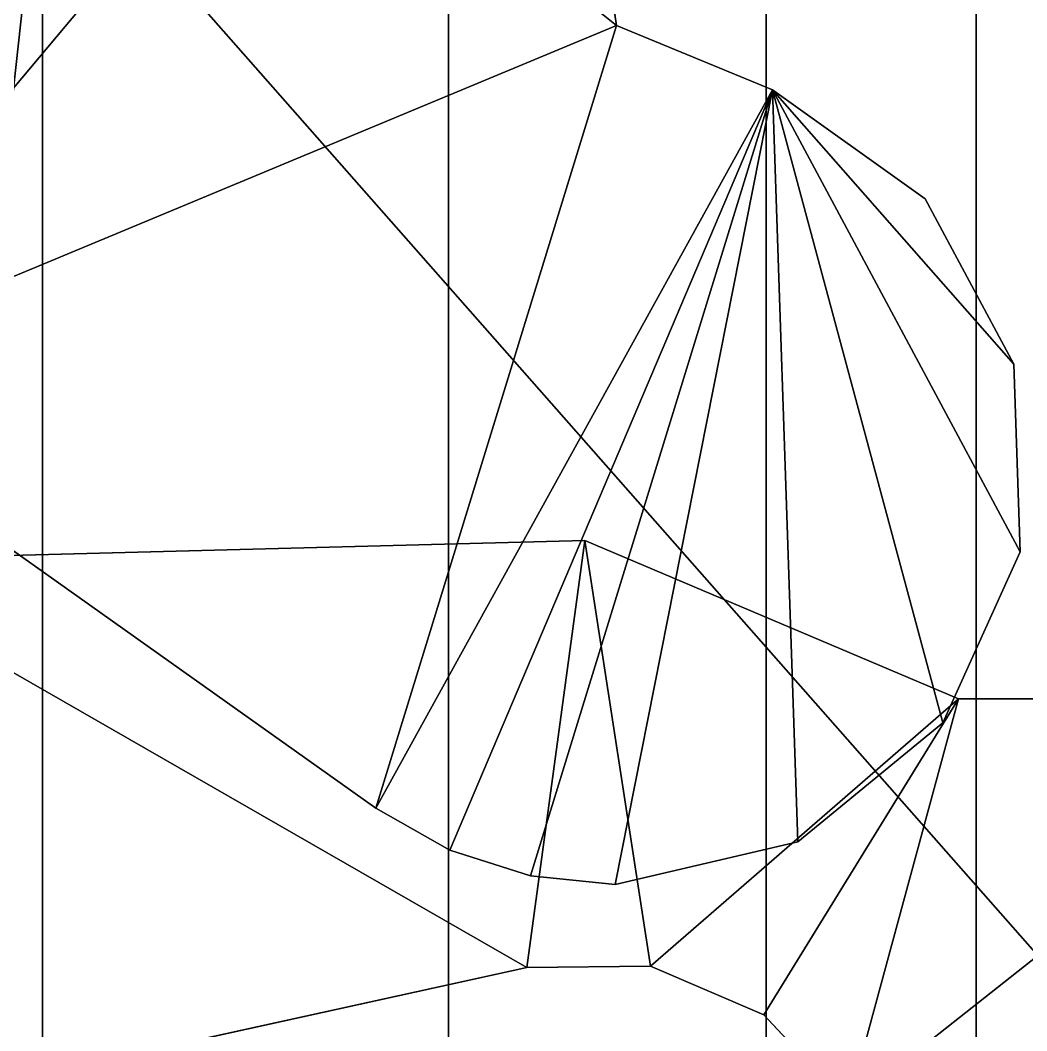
# Model space of a CAD drawing. Extents: x -1998 to 40, y -600 to 0.
# Drawn here: x -515.85 to -509.15, y -15.62 to -8.89 of the extents above; entities that cross this region are included whole.
import ezdxf

# ---------------------------------------------------------------- set-up
doc = ezdxf.new("R2010")
doc.units = 0

# ---------------------------------------------------------------- blocks, each defined once
blk = doc.blocks.new('rack tv terrero.bajo.Door No hardware (unica) [3]1', base_point=(1498.5, 450, 413))
at = {"layer": 'e-Gris Cachemira', "color": 0}
for points in [[(1498.5, 432), (1498.5, 450), (1008.1667, 450), (1008.1667, 432)], [(1008.1667, 432, 413), (1008.1667, 450, 413), (1498.5, 450, 413), (1498.5, 432, 413)]]:
    blk.add_3dface(points, dxfattribs=at)
blk = doc.blocks.new('rack tv terrero.bajo.Door No hardware (unica) [3]2', base_point=(1457.55, 431.2, 264.5))
at = {"layer": 'ACCESSORY', "color": 0}
for points in [[(1477.7154, 443.9, 310.4011), (1485.0015, 443.9, 308.7258), (1485.0015, 431.2, 308.7258), (1477.7154, 431.2, 310.4011)], [(1477.7154, 443.9, 310.4011), (1485.0015, 443.9, 308.7258), (1485.0015, 431.2, 308.7258), (1477.7154, 431.2, 310.4011)], [(1477.7154, 431.2, 275.5989), (1485.0015, 431.2, 277.2742), (1485.0015, 443.9, 277.2742), (1477.7154, 443.9, 275.5989)], [(1477.7154, 431.2, 275.5989), (1485.0015, 431.2, 277.2742), (1485.0015, 443.9, 277.2742), (1477.7154, 443.9, 275.5989)], [(1485.0015, 431.2, 308.7258), (1485.0015, 443.9, 308.7258), (1487.1154, 443.9, 307.1827), (1487.1154, 431.2, 307.1827)], [(1485.0015, 431.2, 308.7258), (1485.0015, 443.9, 308.7258), (1487.1154, 443.9, 307.1827), (1487.1154, 431.2, 307.1827)], [(1487.1154, 431.2, 278.8173), (1487.1154, 443.9, 278.8173), (1485.0015, 443.9, 277.2742), (1485.0015, 431.2, 277.2742)], [(1487.1154, 431.2, 278.8173), (1487.1154, 443.9, 278.8173), (1485.0015, 443.9, 277.2742), (1485.0015, 431.2, 277.2742)], [(1487.1154, 431.2, 307.1827), (1487.1154, 443.9, 307.1827), (1488.5148, 443.9, 304.9711), (1488.5148, 431.2, 304.9711)], [(1487.1154, 431.2, 307.1827), (1487.1154, 443.9, 307.1827), (1488.5148, 443.9, 304.9711), (1488.5148, 431.2, 304.9711)], [(1488.5148, 431.2, 281.0289), (1488.5148, 443.9, 281.0289), (1487.1154, 443.9, 278.8173), (1487.1154, 431.2, 278.8173)], [(1488.5148, 431.2, 281.0289), (1488.5148, 443.9, 281.0289), (1487.1154, 443.9, 278.8173), (1487.1154, 431.2, 278.8173)], [(1488.5148, 443.9, 304.9711), (1489.0041, 443.9, 302.4), (1489.0041, 431.2, 302.4), (1488.5148, 431.2, 304.9711)], [(1488.5148, 443.9, 304.9711), (1489.0041, 443.9, 302.4), (1489.0041, 431.2, 302.4), (1488.5148, 431.2, 304.9711)], [(1488.5148, 431.2, 281.0289), (1489.0041, 431.2, 283.6), (1489.0041, 443.9, 283.6), (1488.5148, 443.9, 281.0289)], [(1488.5148, 431.2, 281.0289), (1489.0041, 431.2, 283.6), (1489.0041, 443.9, 283.6), (1488.5148, 443.9, 281.0289)], [(1486.1198, 441.0702, 285.725), (1486.1198, 441.0702, 300.275), (1485.8648, 442.7798, 300.275), (1485.8648, 442.7798, 285.725)], [(1486.1198, 441.0702, 285.725), (1486.1198, 441.0702, 300.275), (1485.8648, 442.7798, 300.275), (1485.8648, 442.7798, 285.725)], [(1488.8077, 437.5661, 285.725), (1488.8077, 437.5661, 300.275), (1488.7654, 438.8152, 300.275), (1488.7654, 438.8152, 285.725)], [(1488.8077, 437.5661, 285.725), (1488.8077, 437.5661, 300.275), (1488.7654, 438.8152, 300.275), (1488.7654, 438.8152, 285.725)], [(1484.5178, 435.8578, 300.275), (1484.5178, 435.8578, 285.725), (1480.4808, 438.7244, 285.725), (1480.4808, 438.7244, 300.275)], [(1484.5178, 435.8578, 300.275), (1484.5178, 435.8578, 285.725), (1480.4808, 438.7244, 285.725), (1480.4808, 438.7244, 300.275)], [(1485.9094, 437.6407, 289.35), (1485.9094, 437.6407, 296.65), (1480.8036, 437.5082, 296.65), (1480.8036, 437.5082, 289.35)], [(1485.9094, 437.6407, 289.35), (1485.9094, 437.6407, 296.65), (1480.8036, 437.5082, 296.65), (1480.8036, 437.5082, 289.35)], [(1488.3974, 436.5861, 289.35), (1488.3974, 436.5861, 296.65), (1485.9094, 437.6407, 296.65), (1485.9094, 437.6407, 289.35)], [(1488.3974, 436.5861, 289.35), (1488.3974, 436.5861, 296.65), (1485.9094, 437.6407, 296.65), (1485.9094, 437.6407, 289.35)], [(1488.2928, 436.4273, 285.725), (1488.2928, 436.4273, 300.275), (1488.8077, 437.5661, 300.275), (1488.8077, 437.5661, 285.725)], [(1488.2928, 436.4273, 285.725), (1488.2928, 436.4273, 300.275), (1488.8077, 437.5661, 300.275), (1488.8077, 437.5661, 285.725)], [(1491.0926, 436.5861, 289.35), (1491.0926, 436.5861, 296.65), (1488.3974, 436.5861, 296.65), (1488.3974, 436.5861, 289.35)], [(1491.0926, 436.5861, 289.35), (1491.0926, 436.5861, 296.65), (1488.3974, 436.5861, 296.65), (1488.3974, 436.5861, 289.35)], [(1485.0097, 435.5797, 300.275), (1485.0097, 435.5797, 285.725), (1484.5178, 435.8578, 285.725), (1484.5178, 435.8578, 300.275)], [(1485.0097, 435.5797, 300.275), (1485.0097, 435.5797, 285.725), (1484.5178, 435.8578, 285.725), (1484.5178, 435.8578, 300.275)], [(1485.0097, 435.5797, 300.275), (1485.548, 435.408, 300.275), (1485.548, 435.408, 285.725), (1485.0097, 435.5797, 285.725)], [(1485.0097, 435.5797, 300.275), (1485.548, 435.408, 300.275), (1485.548, 435.408, 285.725), (1485.0097, 435.5797, 285.725)], [(1485.548, 435.408, 300.275), (1486.11, 435.35, 300.275), (1486.11, 435.35, 285.725), (1485.548, 435.408, 285.725)], [(1485.548, 435.408, 300.275), (1486.11, 435.35, 300.275), (1486.11, 435.35, 285.725), (1485.548, 435.408, 285.725)], [(1479.6254, 433.5013, 289.35), (1479.6254, 433.5013, 296.65), (1485.5237, 434.798, 296.65), (1485.5237, 434.798, 289.35)], [(1479.6254, 433.5013, 289.35), (1479.6254, 433.5013, 296.65), (1485.5237, 434.798, 296.65), (1485.5237, 434.798, 289.35)], [(1485.5237, 434.798, 289.35), (1485.5237, 434.798, 296.65), (1486.3456, 434.8057, 296.65), (1486.3456, 434.8057, 289.35)], [(1485.5237, 434.798, 289.35), (1485.5237, 434.798, 296.65), (1486.3456, 434.8057, 296.65), (1486.3456, 434.8057, 289.35)], [(1487.1013, 434.4822, 296.65), (1487.1013, 434.4822, 289.35), (1486.3456, 434.8057, 289.35), (1486.3456, 434.8057, 296.65)], [(1487.1013, 434.4822, 296.65), (1487.1013, 434.4822, 289.35), (1486.3456, 434.8057, 289.35), (1486.3456, 434.8057, 296.65)], [(1487.1013, 434.4822, 296.65), (1487.663, 433.8821, 296.65), (1487.663, 433.8821, 289.35), (1487.1013, 434.4822, 289.35)], [(1487.1013, 434.4822, 296.65), (1487.663, 433.8821, 296.65), (1487.663, 433.8821, 289.35), (1487.1013, 434.4822, 289.35)]]:
    blk.add_3dface(points, dxfattribs=at)
at = {"layer": 'ACCESSORY', "color": 0, "invisible_edges": 8}
for points in [[(1483.9348, 442.8309, 285.725), (1477.0419, 441.8027, 285.725), (1480.4808, 438.7244, 285.725), (1483.9348, 442.8309, 285.725)], [(1483.9348, 442.8309, 285.725), (1477.0419, 441.8027, 285.725), (1480.4808, 438.7244, 285.725), (1483.9348, 442.8309, 285.725)], [(1477.0419, 441.8027, 300.275), (1483.9348, 442.8308, 300.275), (1480.4808, 438.7244, 300.275), (1477.0419, 441.8027, 300.275)], [(1477.0419, 441.8027, 300.275), (1483.9348, 442.8308, 300.275), (1480.4808, 438.7244, 300.275), (1477.0419, 441.8027, 300.275)], [(1486.1198, 441.0702, 285.725), (1483.9348, 442.8309, 285.725), (1480.4808, 438.7244, 285.725), (1486.1198, 441.0702, 285.725)], [(1486.1198, 441.0702, 285.725), (1483.9348, 442.8309, 285.725), (1480.4808, 438.7244, 285.725), (1486.1198, 441.0702, 285.725)], [(1480.4808, 438.7244, 300.275), (1483.9348, 442.8308, 300.275), (1486.1198, 441.0702, 300.275), (1480.4808, 438.7244, 300.275)], [(1480.4808, 438.7244, 300.275), (1483.9348, 442.8308, 300.275), (1486.1198, 441.0702, 300.275), (1480.4808, 438.7244, 300.275)], [(1485.8648, 442.7798, 285.725), (1483.9348, 442.8309, 285.725), (1486.1198, 441.0702, 285.725), (1485.8648, 442.7798, 285.725)], [(1485.8648, 442.7798, 285.725), (1483.9348, 442.8309, 285.725), (1486.1198, 441.0702, 285.725), (1485.8648, 442.7798, 285.725)], [(1485.8648, 442.7798, 300.275), (1486.1198, 441.0702, 300.275), (1483.9348, 442.8308, 300.275), (1485.8648, 442.7798, 300.275)], [(1485.8648, 442.7798, 300.275), (1486.1198, 441.0702, 300.275), (1483.9348, 442.8308, 300.275), (1485.8648, 442.7798, 300.275)], [(1481.0022, 430.7, 303.1), (1482.2988, 430.7, 300.2), (1481.0022, 442.4, 303.1), (1481.0022, 430.7, 303.1)], [(1481.0022, 430.7, 303.1), (1482.2988, 430.7, 300.2), (1481.0022, 442.4, 303.1), (1481.0022, 430.7, 303.1)], [(1482.2988, 430.7, 300.2), (1482.2988, 442.4, 300.2), (1481.0022, 442.4, 303.1), (1482.2988, 430.7, 300.2)], [(1482.2988, 430.7, 300.2), (1482.2988, 442.4, 300.2), (1481.0022, 442.4, 303.1), (1482.2988, 430.7, 300.2)], [(1481.0022, 430.7, 282.9), (1481.0022, 442.4, 282.9), (1482.2988, 442.4, 285.8), (1481.0022, 430.7, 282.9)], [(1481.0022, 430.7, 282.9), (1481.0022, 442.4, 282.9), (1482.2988, 442.4, 285.8), (1481.0022, 430.7, 282.9)], [(1482.2988, 430.7, 285.8), (1481.0022, 430.7, 282.9), (1482.2988, 442.4, 285.8), (1482.2988, 430.7, 285.8)], [(1482.2988, 430.7, 285.8), (1481.0022, 430.7, 282.9), (1482.2988, 442.4, 285.8), (1482.2988, 430.7, 285.8)], [(1492.162, 442.4, 300.2), (1482.2988, 442.4, 300.2), (1492.162, 431.2, 300.2), (1492.162, 442.4, 300.2)], [(1492.162, 442.4, 300.2), (1482.2988, 442.4, 300.2), (1492.162, 431.2, 300.2), (1492.162, 442.4, 300.2)], [(1482.2988, 442.4, 300.2), (1482.2988, 430.7, 300.2), (1492.162, 431.2, 300.2), (1482.2988, 442.4, 300.2)], [(1482.2988, 442.4, 300.2), (1482.2988, 430.7, 300.2), (1492.162, 431.2, 300.2), (1482.2988, 442.4, 300.2)], [(1492.162, 442.4, 285.8), (1492.162, 431.2, 285.8), (1482.2988, 442.4, 285.8), (1492.162, 442.4, 285.8)], [(1492.162, 442.4, 285.8), (1492.162, 431.2, 285.8), (1482.2988, 442.4, 285.8), (1492.162, 442.4, 285.8)], [(1492.162, 431.2, 285.8), (1482.2988, 430.7, 285.8), (1482.2988, 442.4, 285.8), (1492.162, 431.2, 285.8)], [(1492.162, 431.2, 285.8), (1482.2988, 430.7, 285.8), (1482.2988, 442.4, 285.8), (1492.162, 431.2, 285.8)], [(1484.5178, 435.8578, 300.275), (1480.4808, 438.7244, 300.275), (1486.1198, 441.0702, 300.275), (1484.5178, 435.8578, 300.275)], [(1484.5178, 435.8578, 300.275), (1480.4808, 438.7244, 300.275), (1486.1198, 441.0702, 300.275), (1484.5178, 435.8578, 300.275)], [(1486.1198, 441.0702, 285.725), (1480.4808, 438.7244, 285.725), (1484.5178, 435.8578, 285.725), (1486.1198, 441.0702, 285.725)], [(1486.1198, 441.0702, 285.725), (1480.4808, 438.7244, 285.725), (1484.5178, 435.8578, 285.725), (1486.1198, 441.0702, 285.725)], [(1487.1575, 440.6427, 300.275), (1484.5178, 435.8578, 300.275), (1486.1198, 441.0702, 300.275), (1487.1575, 440.6427, 300.275)], [(1487.1575, 440.6427, 300.275), (1484.5178, 435.8578, 300.275), (1486.1198, 441.0702, 300.275), (1487.1575, 440.6427, 300.275)], [(1486.1198, 441.0702, 285.725), (1484.5178, 435.8578, 285.725), (1487.1575, 440.6427, 285.725), (1486.1198, 441.0702, 285.725)], [(1486.1198, 441.0702, 285.725), (1484.5178, 435.8578, 285.725), (1487.1575, 440.6427, 285.725), (1486.1198, 441.0702, 285.725)], [(1486.1198, 441.0702, 285.725), (1487.1575, 440.6427, 285.725), (1486.1198, 441.0702, 300.275), (1486.1198, 441.0702, 285.725)], [(1486.1198, 441.0702, 285.725), (1487.1575, 440.6427, 285.725), (1486.1198, 441.0702, 300.275), (1486.1198, 441.0702, 285.725)], [(1487.1575, 440.6427, 285.725), (1487.1575, 440.6427, 300.275), (1486.1198, 441.0702, 300.275), (1487.1575, 440.6427, 285.725)], [(1487.1575, 440.6427, 285.725), (1487.1575, 440.6427, 300.275), (1486.1198, 441.0702, 300.275), (1487.1575, 440.6427, 285.725)], [(1485.0097, 435.5797, 300.275), (1484.5178, 435.8578, 300.275), (1487.1575, 440.6427, 300.275), (1485.0097, 435.5797, 300.275)], [(1485.0097, 435.5797, 300.275), (1484.5178, 435.8578, 300.275), (1487.1575, 440.6427, 300.275), (1485.0097, 435.5797, 300.275)], [(1484.5178, 435.8578, 285.725), (1485.0097, 435.5797, 285.725), (1487.1575, 440.6427, 285.725), (1484.5178, 435.8578, 285.725)], [(1484.5178, 435.8578, 285.725), (1485.0097, 435.5797, 285.725), (1487.1575, 440.6427, 285.725), (1484.5178, 435.8578, 285.725)], [(1485.548, 435.408, 300.275), (1485.0097, 435.5797, 300.275), (1487.1575, 440.6427, 300.275), (1485.548, 435.408, 300.275)], [(1485.548, 435.408, 300.275), (1485.0097, 435.5797, 300.275), (1487.1575, 440.6427, 300.275), (1485.548, 435.408, 300.275)], [(1485.0097, 435.5797, 285.725), (1485.548, 435.408, 285.725), (1487.1575, 440.6427, 285.725), (1485.0097, 435.5797, 285.725)], [(1485.0097, 435.5797, 285.725), (1485.548, 435.408, 285.725), (1487.1575, 440.6427, 285.725), (1485.0097, 435.5797, 285.725)], [(1486.11, 435.35, 300.275), (1485.548, 435.408, 300.275), (1487.1575, 440.6427, 300.275), (1486.11, 435.35, 300.275)], [(1486.11, 435.35, 300.275), (1485.548, 435.408, 300.275), (1487.1575, 440.6427, 300.275), (1486.11, 435.35, 300.275)], [(1485.548, 435.408, 285.725), (1486.11, 435.35, 285.725), (1487.1575, 440.6427, 285.725), (1485.548, 435.408, 285.725)], [(1485.548, 435.408, 285.725), (1486.11, 435.35, 285.725), (1487.1575, 440.6427, 285.725), (1485.548, 435.408, 285.725)], [(1487.3271, 435.6339, 300.275), (1486.11, 435.35, 300.275), (1487.1575, 440.6427, 300.275), (1487.3271, 435.6339, 300.275)], [(1487.3271, 435.6339, 300.275), (1486.11, 435.35, 300.275), (1487.1575, 440.6427, 300.275), (1487.3271, 435.6339, 300.275)], [(1486.11, 435.35, 285.725), (1487.3271, 435.634, 285.725), (1487.1575, 440.6427, 285.725), (1486.11, 435.35, 285.725)], [(1486.11, 435.35, 285.725), (1487.3271, 435.634, 285.725), (1487.1575, 440.6427, 285.725), (1486.11, 435.35, 285.725)], [(1487.1575, 440.6427, 300.275), (1487.1575, 440.6427, 285.725), (1488.1747, 439.9165, 285.725), (1487.1575, 440.6427, 300.275)], [(1487.1575, 440.6427, 300.275), (1487.1575, 440.6427, 285.725), (1488.1747, 439.9165, 285.725), (1487.1575, 440.6427, 300.275)], [(1487.1575, 440.6427, 300.275), (1488.1747, 439.9165, 285.725), (1488.1747, 439.9165, 300.275), (1487.1575, 440.6427, 300.275)], [(1487.1575, 440.6427, 300.275), (1488.1747, 439.9165, 285.725), (1488.1747, 439.9165, 300.275), (1487.1575, 440.6427, 300.275)], [(1488.2928, 436.4273, 300.275), (1487.3271, 435.6339, 300.275), (1487.1575, 440.6427, 300.275), (1488.2928, 436.4273, 300.275)], [(1488.2928, 436.4273, 300.275), (1487.3271, 435.6339, 300.275), (1487.1575, 440.6427, 300.275), (1488.2928, 436.4273, 300.275)], [(1488.1747, 439.9165, 300.275), (1488.7654, 438.8152, 300.275), (1487.1575, 440.6427, 300.275), (1488.1747, 439.9165, 300.275)], [(1488.1747, 439.9165, 300.275), (1488.7654, 438.8152, 300.275), (1487.1575, 440.6427, 300.275), (1488.1747, 439.9165, 300.275)], [(1488.7654, 438.8152, 300.275), (1488.8077, 437.5661, 300.275), (1487.1575, 440.6427, 300.275), (1488.7654, 438.8152, 300.275)], [(1488.7654, 438.8152, 300.275), (1488.8077, 437.5661, 300.275), (1487.1575, 440.6427, 300.275), (1488.7654, 438.8152, 300.275)], [(1488.8077, 437.5661, 300.275), (1488.2928, 436.4273, 300.275), (1487.1575, 440.6427, 300.275), (1488.8077, 437.5661, 300.275)], [(1488.8077, 437.5661, 300.275), (1488.2928, 436.4273, 300.275), (1487.1575, 440.6427, 300.275), (1488.8077, 437.5661, 300.275)], [(1487.3271, 435.634, 285.725), (1488.2928, 436.4273, 285.725), (1487.1575, 440.6427, 285.725), (1487.3271, 435.634, 285.725)], [(1487.3271, 435.634, 285.725), (1488.2928, 436.4273, 285.725), (1487.1575, 440.6427, 285.725), (1487.3271, 435.634, 285.725)], [(1488.7654, 438.8152, 285.725), (1488.1747, 439.9165, 285.725), (1487.1575, 440.6427, 285.725), (1488.7654, 438.8152, 285.725)], [(1488.7654, 438.8152, 285.725), (1488.1747, 439.9165, 285.725), (1487.1575, 440.6427, 285.725), (1488.7654, 438.8152, 285.725)], [(1488.8077, 437.5661, 285.725), (1488.7654, 438.8152, 285.725), (1487.1575, 440.6427, 285.725), (1488.8077, 437.5661, 285.725)], [(1488.8077, 437.5661, 285.725), (1488.7654, 438.8152, 285.725), (1487.1575, 440.6427, 285.725), (1488.8077, 437.5661, 285.725)], [(1488.2928, 436.4273, 285.725), (1488.8077, 437.5661, 285.725), (1487.1575, 440.6427, 285.725), (1488.2928, 436.4273, 285.725)], [(1488.2928, 436.4273, 285.725), (1488.8077, 437.5661, 285.725), (1487.1575, 440.6427, 285.725), (1488.2928, 436.4273, 285.725)], [(1488.1747, 439.9165, 285.725), (1488.7654, 438.8152, 285.725), (1488.1747, 439.9165, 300.275), (1488.1747, 439.9165, 285.725)], [(1488.1747, 439.9165, 285.725), (1488.7654, 438.8152, 285.725), (1488.1747, 439.9165, 300.275), (1488.1747, 439.9165, 285.725)], [(1488.1747, 439.9165, 300.275), (1488.7654, 438.8152, 285.725), (1488.7654, 438.8152, 300.275), (1488.1747, 439.9165, 300.275)], [(1488.1747, 439.9165, 300.275), (1488.7654, 438.8152, 285.725), (1488.7654, 438.8152, 300.275), (1488.1747, 439.9165, 300.275)], [(1480.8036, 437.5082, 296.65), (1485.9094, 437.6407, 296.65), (1485.5237, 434.798, 296.65), (1480.8036, 437.5082, 296.65)], [(1480.8036, 437.5082, 296.65), (1485.9094, 437.6407, 296.65), (1485.5237, 434.798, 296.65), (1480.8036, 437.5082, 296.65)], [(1480.8036, 437.5082, 289.35), (1485.5237, 434.798, 289.35), (1485.9094, 437.6407, 289.35), (1480.8036, 437.5082, 289.35)], [(1480.8036, 437.5082, 289.35), (1485.5237, 434.798, 289.35), (1485.9094, 437.6407, 289.35), (1480.8036, 437.5082, 289.35)], [(1485.5237, 434.798, 296.65), (1485.9094, 437.6407, 296.65), (1486.3456, 434.8057, 296.65), (1485.5237, 434.798, 296.65)], [(1485.5237, 434.798, 296.65), (1485.9094, 437.6407, 296.65), (1486.3456, 434.8057, 296.65), (1485.5237, 434.798, 296.65)], [(1486.3456, 434.8057, 289.35), (1485.9094, 437.6407, 289.35), (1485.5237, 434.798, 289.35), (1486.3456, 434.8057, 289.35)], [(1486.3456, 434.8057, 289.35), (1485.9094, 437.6407, 289.35), (1485.5237, 434.798, 289.35), (1486.3456, 434.8057, 289.35)], [(1488.3974, 436.5861, 296.65), (1486.3456, 434.8057, 296.65), (1485.9094, 437.6407, 296.65), (1488.3974, 436.5861, 296.65)], [(1488.3974, 436.5861, 296.65), (1486.3456, 434.8057, 296.65), (1485.9094, 437.6407, 296.65), (1488.3974, 436.5861, 296.65)], [(1485.9094, 437.6407, 289.35), (1486.3456, 434.8057, 289.35), (1488.3974, 436.5861, 289.35), (1485.9094, 437.6407, 289.35)], [(1485.9094, 437.6407, 289.35), (1486.3456, 434.8057, 289.35), (1488.3974, 436.5861, 289.35), (1485.9094, 437.6407, 289.35)], [(1479.6254, 433.5013, 296.65), (1480.8036, 437.5082, 296.65), (1485.5237, 434.798, 296.65), (1479.6254, 433.5013, 296.65)], [(1479.6254, 433.5013, 296.65), (1480.8036, 437.5082, 296.65), (1485.5237, 434.798, 296.65), (1479.6254, 433.5013, 296.65)], [(1479.6254, 433.5013, 289.35), (1485.5237, 434.798, 289.35), (1480.8036, 437.5082, 289.35), (1479.6254, 433.5013, 289.35)], [(1479.6254, 433.5013, 289.35), (1485.5237, 434.798, 289.35), (1480.8036, 437.5082, 289.35), (1479.6254, 433.5013, 289.35)], [(1487.1013, 434.4822, 296.65), (1486.3456, 434.8057, 296.65), (1488.3974, 436.5861, 296.65), (1487.1013, 434.4822, 296.65)], [(1487.1013, 434.4822, 296.65), (1486.3456, 434.8057, 296.65), (1488.3974, 436.5861, 296.65), (1487.1013, 434.4822, 296.65)], [(1486.3456, 434.8057, 289.35), (1487.1013, 434.4822, 289.35), (1488.3974, 436.5861, 289.35), (1486.3456, 434.8057, 289.35)], [(1486.3456, 434.8057, 289.35), (1487.1013, 434.4822, 289.35), (1488.3974, 436.5861, 289.35), (1486.3456, 434.8057, 289.35)], [(1487.1013, 434.4822, 296.65), (1488.3974, 436.5861, 296.65), (1487.663, 433.8821, 296.65), (1487.1013, 434.4822, 296.65)], [(1487.1013, 434.4822, 296.65), (1488.3974, 436.5861, 296.65), (1487.663, 433.8821, 296.65), (1487.1013, 434.4822, 296.65)], [(1487.1013, 434.4822, 289.35), (1487.663, 433.8821, 289.35), (1488.3974, 436.5861, 289.35), (1487.1013, 434.4822, 289.35)], [(1487.1013, 434.4822, 289.35), (1487.663, 433.8821, 289.35), (1488.3974, 436.5861, 289.35), (1487.1013, 434.4822, 289.35)], [(1488.3974, 436.5861, 296.65), (1491.0926, 436.5861, 296.65), (1487.663, 433.8821, 296.65), (1488.3974, 436.5861, 296.65)], [(1488.3974, 436.5861, 296.65), (1491.0926, 436.5861, 296.65), (1487.663, 433.8821, 296.65), (1488.3974, 436.5861, 296.65)], [(1487.663, 433.8821, 296.65), (1491.0926, 436.5861, 296.65), (1487.9359, 433.1068, 296.65), (1487.663, 433.8821, 296.65)], [(1487.663, 433.8821, 296.65), (1491.0926, 436.5861, 296.65), (1487.9359, 433.1068, 296.65), (1487.663, 433.8821, 296.65)], [(1488.3974, 436.5861, 289.35), (1487.663, 433.8821, 289.35), (1491.0926, 436.5861, 289.35), (1488.3974, 436.5861, 289.35)], [(1488.3974, 436.5861, 289.35), (1487.663, 433.8821, 289.35), (1491.0926, 436.5861, 289.35), (1488.3974, 436.5861, 289.35)], [(1487.9359, 433.1068, 289.35), (1491.0926, 436.5861, 289.35), (1487.663, 433.8821, 289.35), (1487.9359, 433.1068, 289.35)], [(1487.9359, 433.1068, 289.35), (1491.0926, 436.5861, 289.35), (1487.663, 433.8821, 289.35), (1487.9359, 433.1068, 289.35)], [(1491.805, 436.3634, 296.65), (1487.9359, 433.1068, 296.65), (1491.0926, 436.5861, 296.65), (1491.805, 436.3634, 296.65)], [(1491.805, 436.3634, 296.65), (1487.9359, 433.1068, 296.65), (1491.0926, 436.5861, 296.65), (1491.805, 436.3634, 296.65)], [(1491.0926, 436.5861, 289.35), (1487.9359, 433.1068, 289.35), (1491.805, 436.3634, 289.35), (1491.0926, 436.5861, 289.35)], [(1491.0926, 436.5861, 289.35), (1487.9359, 433.1068, 289.35), (1491.805, 436.3634, 289.35), (1491.0926, 436.5861, 289.35)], [(1487.3271, 435.634, 285.725), (1488.2928, 436.4273, 300.275), (1488.2928, 436.4273, 285.725), (1487.3271, 435.634, 285.725)], [(1487.3271, 435.634, 285.725), (1488.2928, 436.4273, 300.275), (1488.2928, 436.4273, 285.725), (1487.3271, 435.634, 285.725)], [(1487.3271, 435.6339, 300.275), (1488.2928, 436.4273, 300.275), (1487.3271, 435.634, 285.725), (1487.3271, 435.6339, 300.275)], [(1487.3271, 435.6339, 300.275), (1488.2928, 436.4273, 300.275), (1487.3271, 435.634, 285.725), (1487.3271, 435.6339, 300.275)], [(1488.2531, 432.1068, 296.65), (1487.9359, 433.1068, 296.65), (1491.805, 436.3634, 296.65), (1488.2531, 432.1068, 296.65)], [(1488.2531, 432.1068, 296.65), (1487.9359, 433.1068, 296.65), (1491.805, 436.3634, 296.65), (1488.2531, 432.1068, 296.65)], [(1487.9359, 433.1068, 289.35), (1488.2531, 432.1068, 289.35), (1491.805, 436.3634, 289.35), (1487.9359, 433.1068, 289.35)], [(1487.9359, 433.1068, 289.35), (1488.2531, 432.1068, 289.35), (1491.805, 436.3634, 289.35), (1487.9359, 433.1068, 289.35)], [(1488.8954, 431.2771, 296.65), (1488.2531, 432.1068, 296.65), (1491.805, 436.3634, 296.65), (1488.8954, 431.2771, 296.65)], [(1488.8954, 431.2771, 296.65), (1488.2531, 432.1068, 296.65), (1491.805, 436.3634, 296.65), (1488.8954, 431.2771, 296.65)], [(1488.2531, 432.1068, 289.35), (1488.8954, 431.2771, 289.35), (1491.805, 436.3634, 289.35), (1488.2531, 432.1068, 289.35)], [(1488.2531, 432.1068, 289.35), (1488.8954, 431.2771, 289.35), (1491.805, 436.3634, 289.35), (1488.2531, 432.1068, 289.35)], [(1486.11, 435.35, 300.275), (1487.3271, 435.6339, 300.275), (1487.3271, 435.634, 285.725), (1486.11, 435.35, 300.275)], [(1486.11, 435.35, 300.275), (1487.3271, 435.6339, 300.275), (1487.3271, 435.634, 285.725), (1486.11, 435.35, 300.275)], [(1486.11, 435.35, 285.725), (1486.11, 435.35, 300.275), (1487.3271, 435.634, 285.725), (1486.11, 435.35, 285.725)], [(1486.11, 435.35, 285.725), (1486.11, 435.35, 300.275), (1487.3271, 435.634, 285.725), (1486.11, 435.35, 285.725)]]:
    blk.add_3dface(points, dxfattribs=at)
blk = doc.blocks.new('rack tv terrero.bajo.Door No hardware (unica) [3]3', base_point=(1457.55, 431.2, 91.5))
at = {"layer": 'ACCESSORY', "color": 0}
for points in [[(1477.7154, 443.9, 137.4011), (1485.0015, 443.9, 135.7258), (1485.0015, 431.2, 135.7258), (1477.7154, 431.2, 137.4011)], [(1477.7154, 443.9, 137.4011), (1485.0015, 443.9, 135.7258), (1485.0015, 431.2, 135.7258), (1477.7154, 431.2, 137.4011)], [(1477.7154, 431.2, 102.5989), (1485.0015, 431.2, 104.2742), (1485.0015, 443.9, 104.2742), (1477.7154, 443.9, 102.5989)], [(1477.7154, 431.2, 102.5989), (1485.0015, 431.2, 104.2742), (1485.0015, 443.9, 104.2742), (1477.7154, 443.9, 102.5989)], [(1485.0015, 431.2, 135.7258), (1485.0015, 443.9, 135.7258), (1487.1154, 443.9, 134.1827), (1487.1154, 431.2, 134.1827)], [(1485.0015, 431.2, 135.7258), (1485.0015, 443.9, 135.7258), (1487.1154, 443.9, 134.1827), (1487.1154, 431.2, 134.1827)], [(1487.1154, 431.2, 105.8173), (1487.1154, 443.9, 105.8173), (1485.0015, 443.9, 104.2742), (1485.0015, 431.2, 104.2742)], [(1487.1154, 431.2, 105.8173), (1487.1154, 443.9, 105.8173), (1485.0015, 443.9, 104.2742), (1485.0015, 431.2, 104.2742)], [(1487.1154, 431.2, 134.1827), (1487.1154, 443.9, 134.1827), (1488.5148, 443.9, 131.9711), (1488.5148, 431.2, 131.9711)], [(1487.1154, 431.2, 134.1827), (1487.1154, 443.9, 134.1827), (1488.5148, 443.9, 131.9711), (1488.5148, 431.2, 131.9711)], [(1488.5148, 431.2, 108.0289), (1488.5148, 443.9, 108.0289), (1487.1154, 443.9, 105.8173), (1487.1154, 431.2, 105.8173)], [(1488.5148, 431.2, 108.0289), (1488.5148, 443.9, 108.0289), (1487.1154, 443.9, 105.8173), (1487.1154, 431.2, 105.8173)], [(1488.5148, 443.9, 131.9711), (1489.0041, 443.9, 129.4), (1489.0041, 431.2, 129.4), (1488.5148, 431.2, 131.9711)], [(1488.5148, 443.9, 131.9711), (1489.0041, 443.9, 129.4), (1489.0041, 431.2, 129.4), (1488.5148, 431.2, 131.9711)], [(1488.5148, 431.2, 108.0289), (1489.0041, 431.2, 110.6), (1489.0041, 443.9, 110.6), (1488.5148, 443.9, 108.0289)], [(1488.5148, 431.2, 108.0289), (1489.0041, 431.2, 110.6), (1489.0041, 443.9, 110.6), (1488.5148, 443.9, 108.0289)], [(1486.1198, 441.0702, 112.725), (1486.1198, 441.0702, 127.275), (1485.8648, 442.7798, 127.275), (1485.8648, 442.7798, 112.725)], [(1486.1198, 441.0702, 112.725), (1486.1198, 441.0702, 127.275), (1485.8648, 442.7798, 127.275), (1485.8648, 442.7798, 112.725)], [(1488.8077, 437.5661, 112.725), (1488.8077, 437.5661, 127.275), (1488.7654, 438.8152, 127.275), (1488.7654, 438.8152, 112.725)], [(1488.8077, 437.5661, 112.725), (1488.8077, 437.5661, 127.275), (1488.7654, 438.8152, 127.275), (1488.7654, 438.8152, 112.725)], [(1484.5178, 435.8578, 127.275), (1484.5178, 435.8578, 112.725), (1480.4808, 438.7244, 112.725), (1480.4808, 438.7244, 127.275)], [(1484.5178, 435.8578, 127.275), (1484.5178, 435.8578, 112.725), (1480.4808, 438.7244, 112.725), (1480.4808, 438.7244, 127.275)], [(1485.9094, 437.6407, 116.35), (1485.9094, 437.6407, 123.65), (1480.8036, 437.5082, 123.65), (1480.8036, 437.5082, 116.35)], [(1485.9094, 437.6407, 116.35), (1485.9094, 437.6407, 123.65), (1480.8036, 437.5082, 123.65), (1480.8036, 437.5082, 116.35)], [(1488.3974, 436.5861, 116.35), (1488.3974, 436.5861, 123.65), (1485.9094, 437.6407, 123.65), (1485.9094, 437.6407, 116.35)], [(1488.3974, 436.5861, 116.35), (1488.3974, 436.5861, 123.65), (1485.9094, 437.6407, 123.65), (1485.9094, 437.6407, 116.35)], [(1488.2928, 436.4273, 112.725), (1488.2928, 436.4273, 127.275), (1488.8077, 437.5661, 127.275), (1488.8077, 437.5661, 112.725)], [(1488.2928, 436.4273, 112.725), (1488.2928, 436.4273, 127.275), (1488.8077, 437.5661, 127.275), (1488.8077, 437.5661, 112.725)], [(1491.0926, 436.5861, 116.35), (1491.0926, 436.5861, 123.65), (1488.3974, 436.5861, 123.65), (1488.3974, 436.5861, 116.35)], [(1491.0926, 436.5861, 116.35), (1491.0926, 436.5861, 123.65), (1488.3974, 436.5861, 123.65), (1488.3974, 436.5861, 116.35)], [(1485.0097, 435.5797, 127.275), (1485.0097, 435.5797, 112.725), (1484.5178, 435.8578, 112.725), (1484.5178, 435.8578, 127.275)], [(1485.0097, 435.5797, 127.275), (1485.0097, 435.5797, 112.725), (1484.5178, 435.8578, 112.725), (1484.5178, 435.8578, 127.275)], [(1485.0097, 435.5797, 127.275), (1485.548, 435.408, 127.275), (1485.548, 435.408, 112.725), (1485.0097, 435.5797, 112.725)], [(1485.0097, 435.5797, 127.275), (1485.548, 435.408, 127.275), (1485.548, 435.408, 112.725), (1485.0097, 435.5797, 112.725)], [(1485.548, 435.408, 127.275), (1486.11, 435.35, 127.275), (1486.11, 435.35, 112.725), (1485.548, 435.408, 112.725)], [(1485.548, 435.408, 127.275), (1486.11, 435.35, 127.275), (1486.11, 435.35, 112.725), (1485.548, 435.408, 112.725)], [(1479.6254, 433.5013, 116.35), (1479.6254, 433.5013, 123.65), (1485.5237, 434.798, 123.65), (1485.5237, 434.798, 116.35)], [(1479.6254, 433.5013, 116.35), (1479.6254, 433.5013, 123.65), (1485.5237, 434.798, 123.65), (1485.5237, 434.798, 116.35)], [(1485.5237, 434.798, 116.35), (1485.5237, 434.798, 123.65), (1486.3456, 434.8057, 123.65), (1486.3456, 434.8057, 116.35)], [(1485.5237, 434.798, 116.35), (1485.5237, 434.798, 123.65), (1486.3456, 434.8057, 123.65), (1486.3456, 434.8057, 116.35)], [(1487.1013, 434.4822, 123.65), (1487.1013, 434.4822, 116.35), (1486.3456, 434.8057, 116.35), (1486.3456, 434.8057, 123.65)], [(1487.1013, 434.4822, 123.65), (1487.1013, 434.4822, 116.35), (1486.3456, 434.8057, 116.35), (1486.3456, 434.8057, 123.65)], [(1487.1013, 434.4822, 123.65), (1487.663, 433.8821, 123.65), (1487.663, 433.8821, 116.35), (1487.1013, 434.4822, 116.35)], [(1487.1013, 434.4822, 123.65), (1487.663, 433.8821, 123.65), (1487.663, 433.8821, 116.35), (1487.1013, 434.4822, 116.35)]]:
    blk.add_3dface(points, dxfattribs=at)
at = {"layer": 'ACCESSORY', "color": 0, "invisible_edges": 8}
for points in [[(1483.9348, 442.8309, 112.725), (1477.0419, 441.8027, 112.725), (1480.4808, 438.7244, 112.725), (1483.9348, 442.8309, 112.725)], [(1483.9348, 442.8309, 112.725), (1477.0419, 441.8027, 112.725), (1480.4808, 438.7244, 112.725), (1483.9348, 442.8309, 112.725)], [(1477.0419, 441.8027, 127.275), (1483.9348, 442.8308, 127.275), (1480.4808, 438.7244, 127.275), (1477.0419, 441.8027, 127.275)], [(1477.0419, 441.8027, 127.275), (1483.9348, 442.8308, 127.275), (1480.4808, 438.7244, 127.275), (1477.0419, 441.8027, 127.275)], [(1486.1198, 441.0702, 112.725), (1483.9348, 442.8309, 112.725), (1480.4808, 438.7244, 112.725), (1486.1198, 441.0702, 112.725)], [(1486.1198, 441.0702, 112.725), (1483.9348, 442.8309, 112.725), (1480.4808, 438.7244, 112.725), (1486.1198, 441.0702, 112.725)], [(1480.4808, 438.7244, 127.275), (1483.9348, 442.8308, 127.275), (1486.1198, 441.0702, 127.275), (1480.4808, 438.7244, 127.275)], [(1480.4808, 438.7244, 127.275), (1483.9348, 442.8308, 127.275), (1486.1198, 441.0702, 127.275), (1480.4808, 438.7244, 127.275)], [(1485.8648, 442.7798, 112.725), (1483.9348, 442.8309, 112.725), (1486.1198, 441.0702, 112.725), (1485.8648, 442.7798, 112.725)], [(1485.8648, 442.7798, 112.725), (1483.9348, 442.8309, 112.725), (1486.1198, 441.0702, 112.725), (1485.8648, 442.7798, 112.725)], [(1485.8648, 442.7798, 127.275), (1486.1198, 441.0702, 127.275), (1483.9348, 442.8308, 127.275), (1485.8648, 442.7798, 127.275)], [(1485.8648, 442.7798, 127.275), (1486.1198, 441.0702, 127.275), (1483.9348, 442.8308, 127.275), (1485.8648, 442.7798, 127.275)], [(1481.0022, 430.7, 130.1), (1482.2988, 430.7, 127.2), (1481.0022, 442.4, 130.1), (1481.0022, 430.7, 130.1)], [(1481.0022, 430.7, 130.1), (1482.2988, 430.7, 127.2), (1481.0022, 442.4, 130.1), (1481.0022, 430.7, 130.1)], [(1482.2988, 430.7, 127.2), (1482.2988, 442.4, 127.2), (1481.0022, 442.4, 130.1), (1482.2988, 430.7, 127.2)], [(1482.2988, 430.7, 127.2), (1482.2988, 442.4, 127.2), (1481.0022, 442.4, 130.1), (1482.2988, 430.7, 127.2)], [(1481.0022, 430.7, 109.9), (1481.0022, 442.4, 109.9), (1482.2988, 442.4, 112.8), (1481.0022, 430.7, 109.9)], [(1481.0022, 430.7, 109.9), (1481.0022, 442.4, 109.9), (1482.2988, 442.4, 112.8), (1481.0022, 430.7, 109.9)], [(1482.2988, 430.7, 112.8), (1481.0022, 430.7, 109.9), (1482.2988, 442.4, 112.8), (1482.2988, 430.7, 112.8)], [(1482.2988, 430.7, 112.8), (1481.0022, 430.7, 109.9), (1482.2988, 442.4, 112.8), (1482.2988, 430.7, 112.8)], [(1492.162, 442.4, 127.2), (1482.2988, 442.4, 127.2), (1492.162, 431.2, 127.2), (1492.162, 442.4, 127.2)], [(1492.162, 442.4, 127.2), (1482.2988, 442.4, 127.2), (1492.162, 431.2, 127.2), (1492.162, 442.4, 127.2)], [(1482.2988, 442.4, 127.2), (1482.2988, 430.7, 127.2), (1492.162, 431.2, 127.2), (1482.2988, 442.4, 127.2)], [(1482.2988, 442.4, 127.2), (1482.2988, 430.7, 127.2), (1492.162, 431.2, 127.2), (1482.2988, 442.4, 127.2)], [(1492.162, 442.4, 112.8), (1492.162, 431.2, 112.8), (1482.2988, 442.4, 112.8), (1492.162, 442.4, 112.8)], [(1492.162, 442.4, 112.8), (1492.162, 431.2, 112.8), (1482.2988, 442.4, 112.8), (1492.162, 442.4, 112.8)], [(1492.162, 431.2, 112.8), (1482.2988, 430.7, 112.8), (1482.2988, 442.4, 112.8), (1492.162, 431.2, 112.8)], [(1492.162, 431.2, 112.8), (1482.2988, 430.7, 112.8), (1482.2988, 442.4, 112.8), (1492.162, 431.2, 112.8)], [(1484.5178, 435.8578, 127.275), (1480.4808, 438.7244, 127.275), (1486.1198, 441.0702, 127.275), (1484.5178, 435.8578, 127.275)], [(1484.5178, 435.8578, 127.275), (1480.4808, 438.7244, 127.275), (1486.1198, 441.0702, 127.275), (1484.5178, 435.8578, 127.275)], [(1486.1198, 441.0702, 112.725), (1480.4808, 438.7244, 112.725), (1484.5178, 435.8578, 112.725), (1486.1198, 441.0702, 112.725)], [(1486.1198, 441.0702, 112.725), (1480.4808, 438.7244, 112.725), (1484.5178, 435.8578, 112.725), (1486.1198, 441.0702, 112.725)], [(1487.1575, 440.6427, 127.275), (1484.5178, 435.8578, 127.275), (1486.1198, 441.0702, 127.275), (1487.1575, 440.6427, 127.275)], [(1487.1575, 440.6427, 127.275), (1484.5178, 435.8578, 127.275), (1486.1198, 441.0702, 127.275), (1487.1575, 440.6427, 127.275)], [(1486.1198, 441.0702, 112.725), (1484.5178, 435.8578, 112.725), (1487.1575, 440.6427, 112.725), (1486.1198, 441.0702, 112.725)], [(1486.1198, 441.0702, 112.725), (1484.5178, 435.8578, 112.725), (1487.1575, 440.6427, 112.725), (1486.1198, 441.0702, 112.725)], [(1486.1198, 441.0702, 112.725), (1487.1575, 440.6427, 112.725), (1486.1198, 441.0702, 127.275), (1486.1198, 441.0702, 112.725)], [(1486.1198, 441.0702, 112.725), (1487.1575, 440.6427, 112.725), (1486.1198, 441.0702, 127.275), (1486.1198, 441.0702, 112.725)], [(1487.1575, 440.6427, 112.725), (1487.1575, 440.6427, 127.275), (1486.1198, 441.0702, 127.275), (1487.1575, 440.6427, 112.725)], [(1487.1575, 440.6427, 112.725), (1487.1575, 440.6427, 127.275), (1486.1198, 441.0702, 127.275), (1487.1575, 440.6427, 112.725)], [(1485.0097, 435.5797, 127.275), (1484.5178, 435.8578, 127.275), (1487.1575, 440.6427, 127.275), (1485.0097, 435.5797, 127.275)], [(1485.0097, 435.5797, 127.275), (1484.5178, 435.8578, 127.275), (1487.1575, 440.6427, 127.275), (1485.0097, 435.5797, 127.275)], [(1484.5178, 435.8578, 112.725), (1485.0097, 435.5797, 112.725), (1487.1575, 440.6427, 112.725), (1484.5178, 435.8578, 112.725)], [(1484.5178, 435.8578, 112.725), (1485.0097, 435.5797, 112.725), (1487.1575, 440.6427, 112.725), (1484.5178, 435.8578, 112.725)], [(1485.548, 435.408, 127.275), (1485.0097, 435.5797, 127.275), (1487.1575, 440.6427, 127.275), (1485.548, 435.408, 127.275)], [(1485.548, 435.408, 127.275), (1485.0097, 435.5797, 127.275), (1487.1575, 440.6427, 127.275), (1485.548, 435.408, 127.275)], [(1485.0097, 435.5797, 112.725), (1485.548, 435.408, 112.725), (1487.1575, 440.6427, 112.725), (1485.0097, 435.5797, 112.725)], [(1485.0097, 435.5797, 112.725), (1485.548, 435.408, 112.725), (1487.1575, 440.6427, 112.725), (1485.0097, 435.5797, 112.725)], [(1486.11, 435.35, 127.275), (1485.548, 435.408, 127.275), (1487.1575, 440.6427, 127.275), (1486.11, 435.35, 127.275)], [(1486.11, 435.35, 127.275), (1485.548, 435.408, 127.275), (1487.1575, 440.6427, 127.275), (1486.11, 435.35, 127.275)], [(1485.548, 435.408, 112.725), (1486.11, 435.35, 112.725), (1487.1575, 440.6427, 112.725), (1485.548, 435.408, 112.725)], [(1485.548, 435.408, 112.725), (1486.11, 435.35, 112.725), (1487.1575, 440.6427, 112.725), (1485.548, 435.408, 112.725)], [(1487.3271, 435.6339, 127.275), (1486.11, 435.35, 127.275), (1487.1575, 440.6427, 127.275), (1487.3271, 435.6339, 127.275)], [(1487.3271, 435.6339, 127.275), (1486.11, 435.35, 127.275), (1487.1575, 440.6427, 127.275), (1487.3271, 435.6339, 127.275)], [(1486.11, 435.35, 112.725), (1487.3271, 435.634, 112.725), (1487.1575, 440.6427, 112.725), (1486.11, 435.35, 112.725)], [(1486.11, 435.35, 112.725), (1487.3271, 435.634, 112.725), (1487.1575, 440.6427, 112.725), (1486.11, 435.35, 112.725)], [(1487.1575, 440.6427, 127.275), (1487.1575, 440.6427, 112.725), (1488.1747, 439.9165, 112.725), (1487.1575, 440.6427, 127.275)], [(1487.1575, 440.6427, 127.275), (1487.1575, 440.6427, 112.725), (1488.1747, 439.9165, 112.725), (1487.1575, 440.6427, 127.275)], [(1487.1575, 440.6427, 127.275), (1488.1747, 439.9165, 112.725), (1488.1747, 439.9165, 127.275), (1487.1575, 440.6427, 127.275)], [(1487.1575, 440.6427, 127.275), (1488.1747, 439.9165, 112.725), (1488.1747, 439.9165, 127.275), (1487.1575, 440.6427, 127.275)], [(1488.2928, 436.4273, 127.275), (1487.3271, 435.6339, 127.275), (1487.1575, 440.6427, 127.275), (1488.2928, 436.4273, 127.275)], [(1488.2928, 436.4273, 127.275), (1487.3271, 435.6339, 127.275), (1487.1575, 440.6427, 127.275), (1488.2928, 436.4273, 127.275)], [(1488.1747, 439.9165, 127.275), (1488.7654, 438.8152, 127.275), (1487.1575, 440.6427, 127.275), (1488.1747, 439.9165, 127.275)], [(1488.1747, 439.9165, 127.275), (1488.7654, 438.8152, 127.275), (1487.1575, 440.6427, 127.275), (1488.1747, 439.9165, 127.275)], [(1488.7654, 438.8152, 127.275), (1488.8077, 437.5661, 127.275), (1487.1575, 440.6427, 127.275), (1488.7654, 438.8152, 127.275)], [(1488.7654, 438.8152, 127.275), (1488.8077, 437.5661, 127.275), (1487.1575, 440.6427, 127.275), (1488.7654, 438.8152, 127.275)], [(1488.8077, 437.5661, 127.275), (1488.2928, 436.4273, 127.275), (1487.1575, 440.6427, 127.275), (1488.8077, 437.5661, 127.275)], [(1488.8077, 437.5661, 127.275), (1488.2928, 436.4273, 127.275), (1487.1575, 440.6427, 127.275), (1488.8077, 437.5661, 127.275)], [(1487.3271, 435.634, 112.725), (1488.2928, 436.4273, 112.725), (1487.1575, 440.6427, 112.725), (1487.3271, 435.634, 112.725)], [(1487.3271, 435.634, 112.725), (1488.2928, 436.4273, 112.725), (1487.1575, 440.6427, 112.725), (1487.3271, 435.634, 112.725)], [(1488.7654, 438.8152, 112.725), (1488.1747, 439.9165, 112.725), (1487.1575, 440.6427, 112.725), (1488.7654, 438.8152, 112.725)], [(1488.7654, 438.8152, 112.725), (1488.1747, 439.9165, 112.725), (1487.1575, 440.6427, 112.725), (1488.7654, 438.8152, 112.725)], [(1488.8077, 437.5661, 112.725), (1488.7654, 438.8152, 112.725), (1487.1575, 440.6427, 112.725), (1488.8077, 437.5661, 112.725)], [(1488.8077, 437.5661, 112.725), (1488.7654, 438.8152, 112.725), (1487.1575, 440.6427, 112.725), (1488.8077, 437.5661, 112.725)], [(1488.2928, 436.4273, 112.725), (1488.8077, 437.5661, 112.725), (1487.1575, 440.6427, 112.725), (1488.2928, 436.4273, 112.725)], [(1488.2928, 436.4273, 112.725), (1488.8077, 437.5661, 112.725), (1487.1575, 440.6427, 112.725), (1488.2928, 436.4273, 112.725)], [(1488.1747, 439.9165, 112.725), (1488.7654, 438.8152, 112.725), (1488.1747, 439.9165, 127.275), (1488.1747, 439.9165, 112.725)], [(1488.1747, 439.9165, 112.725), (1488.7654, 438.8152, 112.725), (1488.1747, 439.9165, 127.275), (1488.1747, 439.9165, 112.725)], [(1488.1747, 439.9165, 127.275), (1488.7654, 438.8152, 112.725), (1488.7654, 438.8152, 127.275), (1488.1747, 439.9165, 127.275)], [(1488.1747, 439.9165, 127.275), (1488.7654, 438.8152, 112.725), (1488.7654, 438.8152, 127.275), (1488.1747, 439.9165, 127.275)], [(1480.8036, 437.5082, 123.65), (1485.9094, 437.6407, 123.65), (1485.5237, 434.798, 123.65), (1480.8036, 437.5082, 123.65)], [(1480.8036, 437.5082, 123.65), (1485.9094, 437.6407, 123.65), (1485.5237, 434.798, 123.65), (1480.8036, 437.5082, 123.65)], [(1480.8036, 437.5082, 116.35), (1485.5237, 434.798, 116.35), (1485.9094, 437.6407, 116.35), (1480.8036, 437.5082, 116.35)], [(1480.8036, 437.5082, 116.35), (1485.5237, 434.798, 116.35), (1485.9094, 437.6407, 116.35), (1480.8036, 437.5082, 116.35)], [(1485.5237, 434.798, 123.65), (1485.9094, 437.6407, 123.65), (1486.3456, 434.8057, 123.65), (1485.5237, 434.798, 123.65)], [(1485.5237, 434.798, 123.65), (1485.9094, 437.6407, 123.65), (1486.3456, 434.8057, 123.65), (1485.5237, 434.798, 123.65)], [(1486.3456, 434.8057, 116.35), (1485.9094, 437.6407, 116.35), (1485.5237, 434.798, 116.35), (1486.3456, 434.8057, 116.35)], [(1486.3456, 434.8057, 116.35), (1485.9094, 437.6407, 116.35), (1485.5237, 434.798, 116.35), (1486.3456, 434.8057, 116.35)], [(1488.3974, 436.5861, 123.65), (1486.3456, 434.8057, 123.65), (1485.9094, 437.6407, 123.65), (1488.3974, 436.5861, 123.65)], [(1488.3974, 436.5861, 123.65), (1486.3456, 434.8057, 123.65), (1485.9094, 437.6407, 123.65), (1488.3974, 436.5861, 123.65)], [(1485.9094, 437.6407, 116.35), (1486.3456, 434.8057, 116.35), (1488.3974, 436.5861, 116.35), (1485.9094, 437.6407, 116.35)], [(1485.9094, 437.6407, 116.35), (1486.3456, 434.8057, 116.35), (1488.3974, 436.5861, 116.35), (1485.9094, 437.6407, 116.35)], [(1479.6254, 433.5013, 123.65), (1480.8036, 437.5082, 123.65), (1485.5237, 434.798, 123.65), (1479.6254, 433.5013, 123.65)], [(1479.6254, 433.5013, 123.65), (1480.8036, 437.5082, 123.65), (1485.5237, 434.798, 123.65), (1479.6254, 433.5013, 123.65)], [(1479.6254, 433.5013, 116.35), (1485.5237, 434.798, 116.35), (1480.8036, 437.5082, 116.35), (1479.6254, 433.5013, 116.35)], [(1479.6254, 433.5013, 116.35), (1485.5237, 434.798, 116.35), (1480.8036, 437.5082, 116.35), (1479.6254, 433.5013, 116.35)], [(1487.1013, 434.4822, 123.65), (1486.3456, 434.8057, 123.65), (1488.3974, 436.5861, 123.65), (1487.1013, 434.4822, 123.65)], [(1487.1013, 434.4822, 123.65), (1486.3456, 434.8057, 123.65), (1488.3974, 436.5861, 123.65), (1487.1013, 434.4822, 123.65)], [(1486.3456, 434.8057, 116.35), (1487.1013, 434.4822, 116.35), (1488.3974, 436.5861, 116.35), (1486.3456, 434.8057, 116.35)], [(1486.3456, 434.8057, 116.35), (1487.1013, 434.4822, 116.35), (1488.3974, 436.5861, 116.35), (1486.3456, 434.8057, 116.35)], [(1487.1013, 434.4822, 123.65), (1488.3974, 436.5861, 123.65), (1487.663, 433.8821, 123.65), (1487.1013, 434.4822, 123.65)], [(1487.1013, 434.4822, 123.65), (1488.3974, 436.5861, 123.65), (1487.663, 433.8821, 123.65), (1487.1013, 434.4822, 123.65)], [(1487.1013, 434.4822, 116.35), (1487.663, 433.8821, 116.35), (1488.3974, 436.5861, 116.35), (1487.1013, 434.4822, 116.35)], [(1487.1013, 434.4822, 116.35), (1487.663, 433.8821, 116.35), (1488.3974, 436.5861, 116.35), (1487.1013, 434.4822, 116.35)], [(1488.3974, 436.5861, 123.65), (1491.0926, 436.5861, 123.65), (1487.663, 433.8821, 123.65), (1488.3974, 436.5861, 123.65)], [(1488.3974, 436.5861, 123.65), (1491.0926, 436.5861, 123.65), (1487.663, 433.8821, 123.65), (1488.3974, 436.5861, 123.65)], [(1487.663, 433.8821, 123.65), (1491.0926, 436.5861, 123.65), (1487.9359, 433.1068, 123.65), (1487.663, 433.8821, 123.65)], [(1487.663, 433.8821, 123.65), (1491.0926, 436.5861, 123.65), (1487.9359, 433.1068, 123.65), (1487.663, 433.8821, 123.65)], [(1488.3974, 436.5861, 116.35), (1487.663, 433.8821, 116.35), (1491.0926, 436.5861, 116.35), (1488.3974, 436.5861, 116.35)], [(1488.3974, 436.5861, 116.35), (1487.663, 433.8821, 116.35), (1491.0926, 436.5861, 116.35), (1488.3974, 436.5861, 116.35)], [(1487.9359, 433.1068, 116.35), (1491.0926, 436.5861, 116.35), (1487.663, 433.8821, 116.35), (1487.9359, 433.1068, 116.35)], [(1487.9359, 433.1068, 116.35), (1491.0926, 436.5861, 116.35), (1487.663, 433.8821, 116.35), (1487.9359, 433.1068, 116.35)], [(1491.805, 436.3634, 123.65), (1487.9359, 433.1068, 123.65), (1491.0926, 436.5861, 123.65), (1491.805, 436.3634, 123.65)], [(1491.805, 436.3634, 123.65), (1487.9359, 433.1068, 123.65), (1491.0926, 436.5861, 123.65), (1491.805, 436.3634, 123.65)], [(1491.0926, 436.5861, 116.35), (1487.9359, 433.1068, 116.35), (1491.805, 436.3634, 116.35), (1491.0926, 436.5861, 116.35)], [(1491.0926, 436.5861, 116.35), (1487.9359, 433.1068, 116.35), (1491.805, 436.3634, 116.35), (1491.0926, 436.5861, 116.35)], [(1487.3271, 435.634, 112.725), (1488.2928, 436.4273, 127.275), (1488.2928, 436.4273, 112.725), (1487.3271, 435.634, 112.725)], [(1487.3271, 435.634, 112.725), (1488.2928, 436.4273, 127.275), (1488.2928, 436.4273, 112.725), (1487.3271, 435.634, 112.725)], [(1487.3271, 435.6339, 127.275), (1488.2928, 436.4273, 127.275), (1487.3271, 435.634, 112.725), (1487.3271, 435.6339, 127.275)], [(1487.3271, 435.6339, 127.275), (1488.2928, 436.4273, 127.275), (1487.3271, 435.634, 112.725), (1487.3271, 435.6339, 127.275)], [(1488.2531, 432.1068, 123.65), (1487.9359, 433.1068, 123.65), (1491.805, 436.3634, 123.65), (1488.2531, 432.1068, 123.65)], [(1488.2531, 432.1068, 123.65), (1487.9359, 433.1068, 123.65), (1491.805, 436.3634, 123.65), (1488.2531, 432.1068, 123.65)], [(1487.9359, 433.1068, 116.35), (1488.2531, 432.1068, 116.35), (1491.805, 436.3634, 116.35), (1487.9359, 433.1068, 116.35)], [(1487.9359, 433.1068, 116.35), (1488.2531, 432.1068, 116.35), (1491.805, 436.3634, 116.35), (1487.9359, 433.1068, 116.35)], [(1488.8954, 431.2771, 123.65), (1488.2531, 432.1068, 123.65), (1491.805, 436.3634, 123.65), (1488.8954, 431.2771, 123.65)], [(1488.8954, 431.2771, 123.65), (1488.2531, 432.1068, 123.65), (1491.805, 436.3634, 123.65), (1488.8954, 431.2771, 123.65)], [(1488.2531, 432.1068, 116.35), (1488.8954, 431.2771, 116.35), (1491.805, 436.3634, 116.35), (1488.2531, 432.1068, 116.35)], [(1488.2531, 432.1068, 116.35), (1488.8954, 431.2771, 116.35), (1491.805, 436.3634, 116.35), (1488.2531, 432.1068, 116.35)], [(1486.11, 435.35, 127.275), (1487.3271, 435.6339, 127.275), (1487.3271, 435.634, 112.725), (1486.11, 435.35, 127.275)], [(1486.11, 435.35, 127.275), (1487.3271, 435.6339, 127.275), (1487.3271, 435.634, 112.725), (1486.11, 435.35, 127.275)], [(1486.11, 435.35, 112.725), (1486.11, 435.35, 127.275), (1487.3271, 435.634, 112.725), (1486.11, 435.35, 112.725)], [(1486.11, 435.35, 112.725), (1486.11, 435.35, 127.275), (1487.3271, 435.634, 112.725), (1486.11, 435.35, 112.725)]]:
    blk.add_3dface(points, dxfattribs=at)
blk = doc.blocks.new('rack tv terrero.bajo.Door No hardware (unica) [3]')
for name, p in [('rack tv terrero.bajo.Door No hardware (unica) [3]2', (1457.55, 431.2, 264.5)), ('rack tv terrero.bajo.Door No hardware (unica) [3]3', (1457.55, 431.2, 91.5))]:
    blk.add_blockref(name, p)
at = {"layer": 'e-gris cahcemeria U702'}
blk.add_blockref('rack tv terrero.bajo.Door No hardware (unica) [3]1', (1498.5, 450, 413), dxfattribs=at)
blk = doc.blocks.new('rack tv terrero.bajo.Door No hardware (unica) [5]1', base_point=(1498.5, 450, 600))
at = {"layer": 'e-Gris Cachemira', "color": 0}
for points in [[(1498.5, 432, 413), (1498.5, 450, 413), (1007.91696, 450, 413), (1007.91696, 432, 413)], [(1007.91696, 432, 600), (1007.91696, 450, 600), (1498.5, 450, 600), (1498.5, 432, 600)]]:
    blk.add_3dface(points, dxfattribs=at)
blk = doc.blocks.new('rack tv terrero.bajo.Door No hardware (unica) [5]')
at = {"layer": 'e-gris cahcemeria U702'}
blk.add_blockref('rack tv terrero.bajo.Door No hardware (unica) [5]1', (1498.5, 450, 600), dxfattribs=at)
blk = doc.blocks.new('rack tv terrero.bajo')
at = {"layer": 'rack tv terrero.bajo.Door No hardware (unica) [3]'}
blk.add_blockref('rack tv terrero.bajo.Door No hardware (unica) [3]', (0, 0), dxfattribs=at)
at = {"layer": 'rack tv terrero.bajo.Door No hardware (unica) [5]'}
blk.add_blockref('rack tv terrero.bajo.Door No hardware (unica) [5]', (0, 0), dxfattribs=at)

msp = doc.modelspace()

# ---------------------------------------------------------------- block references
msp.add_blockref('rack tv terrero.bajo', (-1998, -450, 44))

doc.saveas('drawing.dxf')
